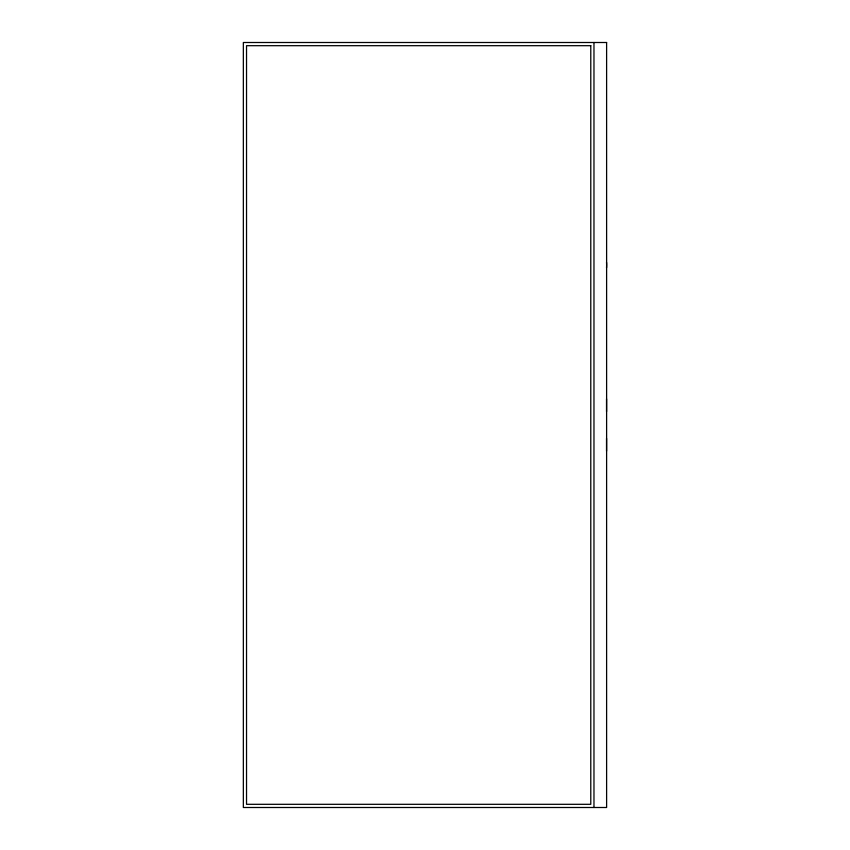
<?xml version="1.0" encoding="UTF-8"?>
<svg xmlns="http://www.w3.org/2000/svg" width="850" height="850" viewBox="0 0 850 850"><rect width="100%" height="100%" fill="white"/><g stroke="black" fill="none" stroke-linecap="round" stroke-linejoin="round"><path stroke-width="1.27" d="M606.549 398.862L606.549 411.612M606.549 438.388L606.549 451.138M593.969 42.5L593.969 807.5M606.549 262.352A36.508 36.508 0 0 1 606.549 267.814M606.613 42.5L243.344 42.5L243.344 807.5L606.613 807.5L606.613 42.5M590.782 45.688L246.532 45.688L246.532 804.312L590.782 804.312L590.782 45.688"/></g></svg>
